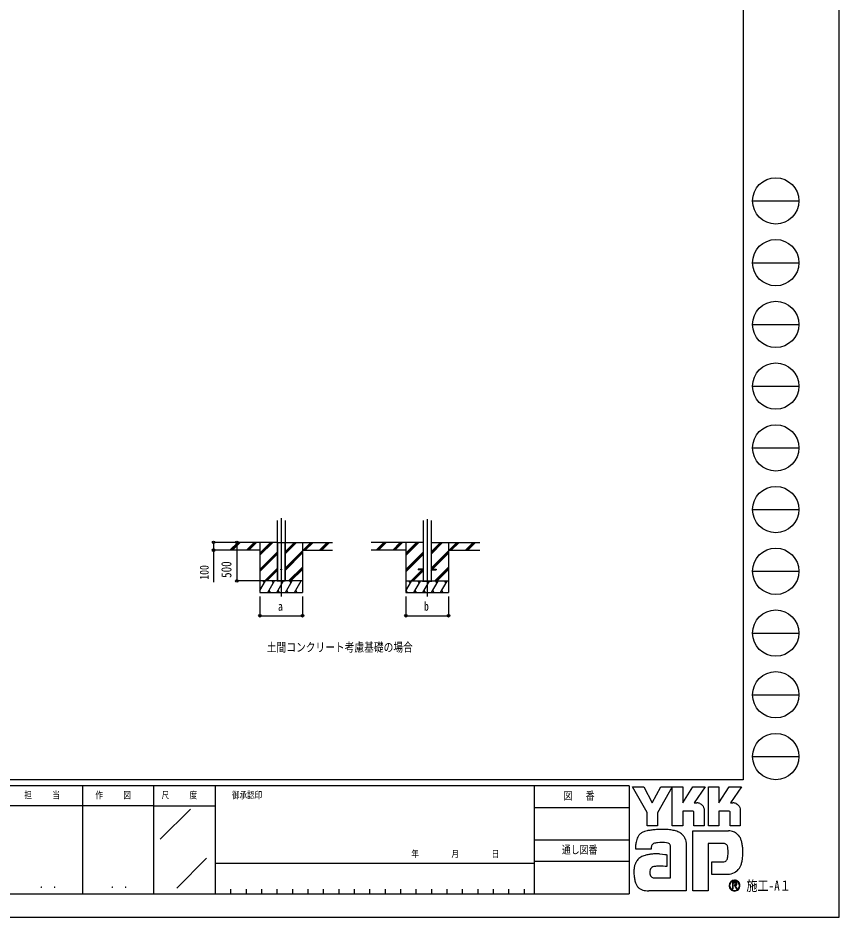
# Model space of a CAD drawing. Units: millimetres, scale not verified. Extents: x -16820 to 16820, y -11880 to 11880.
# Drawn here: x 6186 to 16820, y -11880 to -229 of the extents above; entities that cross this region are included whole.
import ezdxf
from ezdxf.enums import TextEntityAlignment as Align

# ---------------------------------------------------------------- set-up
doc = ezdxf.new("R2010")
doc.units = ezdxf.units.MM
doc.header["$LTSCALE"] = 60
for name, color, linetype in [('0-2_USER1', 3, 'Continuous'), ('0-3_YKK_12', 2, 'Continuous'), ('0-4_YKK_A1', 4, 'Continuous'), ('0-5_YKK_D', 6, 'Continuous'), ('0-6_YKK_ZWAK', 7, 'Continuous')]:
    doc.layers.add(name, color=color, linetype=linetype)
doc.styles.add('ＭＳ ゴシック', font='')
doc.styles.get('ＭＳ ゴシック').set_extended_font_data('MS Gothic')

msp = doc.modelspace()

# ---------------------------------------------------------------- linework, layer by layer
at = {"layer": '0-3_YKK_12'}
for p, q in [((9595.07, -6711.16), (9595.07, -7725)), ((11486.07, -6722.8), (11486.07, -7726))]:
    msp.add_line(p, q, dxfattribs=at)
at = {"layer": '0-4_YKK_A1'}
for p, q in [((9545.07, -6740.65), (9545.07, -7525)), ((9645.07, -6740.65), (9645.07, -7525)), ((9645.07, -6740.65), (9645.07, -7525)), ((11435.67, -6740.65), (11435.67, -7026)), ((11436.07, -6740.65), (11436.07, -7526)), ((11536.07, -6740.65), (11536.07, -7526)), ((11537.67, -6740.65), (11537.67, -7026)), ((9545.07, -7025), (8869.12, -7025)), ((8935.81, -7123.6), (9034.41, -7025)), ((8948.55, -7125), (9048.55, -7025)), ((8962.69, -7125), (9062.69, -7025)), ((9147.94, -7123.6), (9246.54, -7025)), ((9160.68, -7125), (9260.68, -7025)), ((9174.82, -7125), (9274.82, -7025)), ((9320.07, -7025), (9320.07, -7675)), ((9320.07, -7191.88), (9486.95, -7025)), ((9320.07, -7177.74), (9472.81, -7025)), ((9320.07, -7163.6), (9458.67, -7025)), ((9545.07, -7025), (9645.07, -7025)), ((9547.57, -7025), (9547.57, -7525)), ((9549.07, -7025), (9549.07, -7525)), ((9641.07, -7025), (9641.07, -7525)), ((9642.57, -7025), (9642.57, -7525)), ((9645.07, -7175.25), (9795.32, -7025)), ((9645.07, -7161.11), (9781.18, -7025)), ((9645.07, -7146.96), (9767.04, -7025)), ((9645.07, -7025), (10260.69, -7025)), ((9870.07, -7025), (9870.07, -7675)), ((9879.17, -7125), (9979.17, -7025)), ((9893.31, -7125), (9993.31, -7025)), ((9907.45, -7125), (10007.45, -7025)), ((10091.3, -7125), (10191.3, -7025)), ((10105.44, -7125), (10205.44, -7025)), ((10119.59, -7125), (10219.59, -7025)), ((11435.26, -7026), (10760.12, -7026)), ((10826.81, -7124.6), (10925.41, -7026)), ((10839.55, -7126), (10939.55, -7026)), ((10853.69, -7126), (10953.69, -7026)), ((11038.94, -7124.6), (11137.54, -7026)), ((11051.68, -7126), (11151.68, -7026)), ((11065.82, -7126), (11165.82, -7026)), ((11211.07, -7026), (11211.07, -7676)), ((11211.07, -7192.88), (11377.95, -7026)), ((11211.07, -7178.74), (11363.81, -7026)), ((11211.07, -7164.6), (11349.67, -7026)), ((11434.77, -7026), (11435.37, -7026)), ((11536.07, -7176.25), (11686.32, -7026)), ((11536.07, -7162.11), (11672.18, -7026)), ((11536.07, -7147.96), (11658.04, -7026)), ((11536.07, -7026), (11536.17, -7026)), ((11536.17, -7026), (11536.47, -7026)), ((11536.88, -7026), (12169.28, -7026)), ((11537.37, -7026), (11537.67, -7026)), ((11761.07, -7026), (11761.07, -7676)), ((11770.17, -7126), (11870.17, -7026)), ((11784.31, -7126), (11884.31, -7026)), ((11798.45, -7126), (11898.45, -7026)), ((11982.3, -7126), (12082.3, -7026)), ((11996.44, -7126), (12096.44, -7026)), ((12010.59, -7126), (12110.59, -7026)), ((9320.07, -7125), (8869.12, -7125)), ((9320.07, -7375.73), (9545.07, -7150.73)), ((9320.07, -7389.87), (9545.07, -7164.87)), ((9320.07, -7404.01), (9545.07, -7179.01)), ((9645.07, -7359.09), (9870.07, -7134.1)), ((9645.07, -7373.24), (9870.07, -7148.24)), ((9645.07, -7387.38), (9870.07, -7162.38)), ((9870.07, -7125), (10260.69, -7125)), ((11211.07, -7126), (10760.12, -7126)), ((11211.07, -7376.73), (11436.07, -7151.73)), ((11211.07, -7390.87), (11436.07, -7165.87)), ((11211.07, -7405.01), (11436.07, -7180.01)), ((11536.07, -7360.09), (11761.07, -7135.1)), ((11538.81, -7371.5), (11761.07, -7149.24)), ((11552.95, -7371.5), (11761.07, -7163.38)), ((11761.07, -7126), (12169.28, -7126)), ((9382.93, -7525), (9545.07, -7362.86)), ((9397.07, -7525), (9545.07, -7377)), ((9411.22, -7525), (9545.07, -7391.15)), ((9691.3, -7525), (9870.07, -7346.23)), ((9705.44, -7525), (9870.07, -7360.37)), ((9719.58, -7525), (9870.07, -7374.51)), ((11273.93, -7526), (11419.43, -7380.5)), ((11288.07, -7526), (11433.57, -7380.5)), ((11302.22, -7526), (11436.07, -7392.15)), ((11436.07, -7371.5), (11368.57, -7371.5)), ((11368.57, -7371.5), (11368.57, -7380.5)), ((11436.07, -7380.5), (11368.57, -7380.5)), ((11428.43, -7371.5), (11436.07, -7363.86)), ((11428.43, -7371.5), (11436.07, -7363.86)), ((11536.07, -7371.5), (11603.57, -7371.5)), ((11536.07, -7388.38), (11543.95, -7380.5)), ((11536.07, -7388.38), (11543.95, -7380.5)), ((11536.07, -7380.5), (11603.57, -7380.5)), ((11582.3, -7526), (11761.07, -7347.23)), ((11596.44, -7526), (11761.07, -7361.37)), ((11603.57, -7371.5), (11603.57, -7380.5)), ((11610.58, -7526), (11761.07, -7375.51)), ((9870.07, -7525), (9320.07, -7525)), ((9320.07, -7650.45), (9392.5, -7525)), ((9377.5, -7550.98), (9362.5, -7525)), ((9421.37, -7675), (9507.97, -7525)), ((9492.97, -7550.98), (9477.97, -7525)), ((9536.84, -7675), (9623.44, -7525)), ((9608.44, -7550.98), (9593.44, -7525)), ((9652.31, -7675), (9738.91, -7525)), ((9723.91, -7550.98), (9708.91, -7525)), ((9767.78, -7675), (9854.38, -7525)), ((11761.07, -7526), (11211.07, -7526)), ((11211.07, -7651.45), (11283.5, -7526)), ((11268.5, -7551.98), (11253.5, -7526)), ((11312.37, -7676), (11398.97, -7526)), ((11383.97, -7551.98), (11368.97, -7526)), ((11425.17, -7526), (11546.97, -7526)), ((11427.84, -7676), (11514.44, -7526)), ((11499.44, -7551.98), (11484.44, -7526)), ((11543.31, -7676), (11629.91, -7526)), ((11614.91, -7551.98), (11599.91, -7526)), ((11658.78, -7676), (11745.38, -7526)), ((11730.38, -7551.98), (11715.38, -7526)), ((9320.07, -7675), (9870.07, -7675)), ((9436.37, -7649.02), (9451.37, -7675)), ((9551.84, -7649.02), (9566.84, -7675)), ((9667.31, -7649.02), (9682.31, -7675)), ((9782.78, -7649.02), (9797.78, -7675)), ((11211.07, -7676), (11761.07, -7676)), ((11211.9, -7650.02), (11226.9, -7676)), ((11327.37, -7650.02), (11342.37, -7676)), ((11442.84, -7650.02), (11457.84, -7676)), ((11558.31, -7650.02), (11573.31, -7676)), ((11673.78, -7650.02), (11688.78, -7676))]:
    msp.add_line(p, q, dxfattribs=at)
for points in [[(9545.07, -6740.65), (9545.07, -7525), (9645.07, -7525)], [(11434.47, -6740.65), (11434.47, -7026), (11434.77, -7026)], [(11536.47, -6740.65), (11536.47, -7026), (11536.77, -7026), (11537.37, -7026)], [(11435.37, -7026), (11435.67, -7026), (11435.97, -7026), (11436.07, -7026)]]:
    msp.add_lwpolyline(points, dxfattribs=at)
msp.add_circle((9595.07, -7375), 5, dxfattribs=at)
at = {"layer": '0-5_YKK_D'}
for p, q in [((8868.12, -7025), (8719.07, -7025)), ((9020.07, -7025), (9020.07, -7525)), ((8868.12, -7125), (8719.07, -7125)), ((9319.07, -7525), (9019.07, -7525)), ((9320.07, -7725), (9320.07, -7976)), ((9870.07, -7725), (9870.07, -7976)), ((11211.07, -7726), (11211.07, -7976)), ((11761.07, -7726), (11761.07, -7976)), ((9320.07, -7975), (9870.07, -7975)), ((11211.07, -7975), (11761.07, -7975))]:
    msp.add_line(p, q, dxfattribs=at)
msp.add_lwpolyline([(8720.07, -7025), (8720.07, -7125), (8720.07, -7538.6)], dxfattribs=at)
for centre in [(8720.07, -7025), (9020.07, -7025), (8720.07, -7125), (9020.07, -7525), (9320.07, -7975), (9870.07, -7975), (11211.07, -7975), (11761.07, -7975)]:
    msp.add_circle(centre, 17, dxfattribs=at)
at = {"layer": '0-6_YKK_ZWAK'}
for p, q in [((15580.08, 11100), (15580.08, -10100)), ((15700.08, -2600), (16300.08, -2600)), ((15700.08, -3400), (16300.08, -3400)), ((15700.08, -4200), (16300.08, -4200)), ((15700.08, -5000), (16300.08, -5000)), ((15700.08, -5800), (16300.08, -5800)), ((15700.08, -6600), (16300.08, -6600)), ((15700.08, -7400), (16300.08, -7400)), ((15700.08, -8200), (16300.08, -8200)), ((15700.08, -9000), (16300.08, -9000)), ((15700.08, -9800), (16300.08, -9800)), ((15580.08, -10100), (-15619.92, -10100)), ((7020.08, -10180), (7020.08, -11580)), ((7940.08, -10180), (7940.08, -11580)), ((8740.08, -10180), (7940.08, -10180)), ((12870.08, -10180), (8740.08, -10180)), ((8740.08, -10180), (8740.08, -11580)), ((12870.08, -10180), (12870.08, -11580)), ((14100.08, -10180), (12870.08, -10180)), ((14100.08, -10180), (14100.08, -11580)), ((7940.08, -10440), (5180.08, -10440)), ((7940.08, -10440), (8740.08, -10440)), ((8028.42, -10873.16), (8420.15, -10481.43)), ((12870.08, -10460), (14100.08, -10460)), ((12870.08, -10880), (14100.08, -10880)), ((8242.69, -11503.95), (8627.57, -11119.07)), ((8740.08, -11180), (12870.08, -11180)), ((14100.08, -11160), (12870.08, -11160)), ((8940.08, -11520), (8940.08, -11580)), ((9140.08, -11520), (9140.08, -11580)), ((9340.08, -11520), (9340.08, -11580)), ((9540.08, -11520), (9540.08, -11580)), ((9740.08, -11520), (9740.08, -11580)), ((9940.08, -11520), (9940.08, -11580)), ((10140.08, -11520), (10140.08, -11580)), ((10340.08, -11520), (10340.08, -11580)), ((10540.08, -11520), (10540.08, -11580)), ((10740.08, -11520), (10740.08, -11580)), ((10940.08, -11520), (10940.08, -11580)), ((11140.08, -11520), (11140.08, -11580)), ((11340.08, -11520), (11340.08, -11580)), ((11540.08, -11520), (11540.08, -11580)), ((11740.08, -11520), (11740.08, -11580)), ((11940.08, -11520), (11940.08, -11580)), ((12140.08, -11520), (12140.08, -11580)), ((12340.08, -11520), (12340.08, -11580)), ((12540.08, -11520), (12540.08, -11580)), ((12740.08, -11520), (12740.08, -11580)), ((5180.08, -11580), (7940.08, -11580)), ((7940.08, -11580), (8740.08, -11580)), ((8740.08, -11580), (12870.08, -11580)), ((12870.08, -11580), (14100.08, -11580)), ((15466.69, -11535.92), (15466.69, -11535.92))]:
    msp.add_line(p, q, dxfattribs=at)
for points in [[(-16820, -11880), (16820, -11880), (16820, 11880), (-16820, 11880)], [(14144.08, -10192), (14291.32, -10192), (14401.89, -10400.4), (14512.16, -10192), (14659.51, -10192), (14470.69, -10527.96), (14470.69, -10696.54), (14336.39, -10696.54), (14336.39, -10523.43)]]:
    msp.add_lwpolyline(points, close=True, dxfattribs=at)
for points in [[(7940.08, -10180), (5180.08, -10180), (5180.08, -11580)], [(14922.19, -10506.44), (14795.08, -10506.44), (14795.08, -10696.39), (14659.66, -10696.39), (14659.66, -10192), (14795.08, -10192), (14795.08, -10398.34), (14928.28, -10192), (15087.35, -10192), (14944.64, -10400.85), (14949.7, -10400.85), (14955.28, -10400.85), (14961.01, -10400.85), (14966.53, -10400.85), (14971.46, -10400.85), (14975.44, -10400.85), (14978.1, -10400.85), (14979.07, -10400.85)], [(15390.05, -10506.44), (15263.08, -10506.44), (15263.08, -10696.54), (15127.58, -10696.54), (15127.58, -10192), (15263.08, -10192), (15263.08, -10398.34), (15396.13, -10192), (15555.21, -10192), (15412.49, -10400.85), (15417.6, -10400.85), (15423.21, -10400.85), (15428.95, -10400.85), (15434.45, -10400.85), (15439.37, -10400.85), (15443.32, -10400.85), (15445.97, -10400.85), (15446.93, -10400.85)], [(15018.02, -10408.85), (15034.2, -10418.09), (15047.89, -10430.13), (15058.9, -10444.47), (15067.02, -10460.6), (15072.04, -10477.99), (15073.77, -10496.14), (15073.77, -10696.87), (14941.64, -10696.87), (14941.64, -10525.64)], [(15485.93, -10408.85), (15502.15, -10418.09), (15515.9, -10430.13), (15526.96, -10444.47), (15535.13, -10460.6), (15540.19, -10477.99), (15541.92, -10496.14), (15541.92, -10696.54), (15409.5, -10696.54), (15409.5, -10525.64)], [(15315.48, -10926.03), (15124.78, -10926.03), (15124.78, -11540), (14924.92, -11540), (14924.92, -10763.17), (15389.41, -10763.17)], [(15514.85, -10818.05), (15527.89, -10834.5), (15537.65, -10850.44), (15544.46, -10864.86)], [(14419.18, -10929.25), (14409.89, -10934.48), (14402.64, -10940.87), (14397.15, -10948.33), (14393.17, -10956.78), (14390.42, -10966.12), (14388.64, -10976.28), (14387.56, -10987.16), (14386.92, -10998.67), (14186.98, -10999.16), (14187.56, -10971.81), (14188.67, -10941.09)], [(14830.83, -10876.66), (14836.51, -10899.61), (14839.72, -10924.17), (14840.74, -10950.34), (14840.74, -11540), (14358.21, -11540)], [(14495.79, -11062.11), (14533.63, -11064.61), (14563.38, -11067.94), (14582.84, -11071.07), (14589.82, -11072.93), (14589.82, -11225.89), (14567.69, -11223.56), (14543.42, -11222.24), (14518.59, -11221.73), (14494.75, -11221.81), (14473.47, -11222.25), (14456.33, -11222.84), (14444.9, -11223.35), (14440.74, -11223.57), (14423.45, -11226.73), (14408.54, -11231.68), (14396.01, -11238.45), (14385.87, -11247.08), (14378.11, -11257.59), (14372.73, -11270.02), (14369.74, -11284.4), (14369.14, -11300.76), (14371.05, -11318.75), (14374.87, -11333.63), (14380.37, -11345.67), (14387.31, -11355.16), (14395.44, -11362.38), (14404.54, -11367.62), (14414.35, -11371.16), (14424.64, -11373.29), (14637.05, -11373.29), (14637.05, -10980.3), (14637.11, -10972.5), (14636.7, -10964.89), (14635.71, -10957.55), (14634, -10950.58), (14631.45, -10944.1), (14627.94, -10938.19), (14623.35, -10932.95), (14617.55, -10928.5)], [(14617.55, -10928.5), (14605.09, -10923.61), (14585.18, -10919.46), (14559.76, -10916.41), (14530.83, -10914.78), (14500.33, -10914.91), (14470.25, -10917.14)], [(15383.31, -11043.99), (15383.06, -11018.53), (15381.84, -10995.59), (15378.97, -10975.45), (15373.75, -10958.37)], [(15498.25, -11283.89), (15479.8, -11298.23), (15460.58, -11309.5), (15440.73, -11317.92), (15420.4, -11323.68), (15399.74, -11326.98), (15378.88, -11328.04), (15173.44, -11328.04), (15173.44, -11166.65), (15289.29, -11166.65), (15310.65, -11166.35), (15329.43, -11164.54), (15345.54, -11159.81)], [(15498.42, -11450.39), (15498.33, -11448.04), (15498.03, -11445.79), (15497.55, -11443.62), (15496.87, -11441.55), (15496.01, -11439.59), (15494.96, -11437.75), (15493.73, -11436.03), (15492.32, -11434.45), (15490.47, -11432.81), (15488.41, -11431.38), (15486.16, -11430.17), (15483.73, -11429.17), (15481.11, -11428.39), (15478.33, -11427.83), (15475.4, -11427.49), (15472.31, -11427.37), (15441.99, -11427.37), (15441.99, -11516.56), (15451.16, -11516.56), (15451.16, -11436.47), (15472.31, -11436.47), (15474.49, -11436.54), (15476.55, -11436.75), (15478.47, -11437.11), (15480.25, -11437.6), (15481.89, -11438.22), (15483.37, -11438.98), (15484.7, -11439.87), (15485.86, -11440.89)], [(15489.44, -11450.39), (15488.88, -11454.67), (15487.35, -11458.05), (15485.05, -11460.63), (15482.18, -11462.5), (15478.97, -11463.78), (15475.62, -11464.56), (15472.33, -11464.96), (15469.31, -11465.06), (15461.38, -11465.06), (15465.38, -11471.88), (15491.57, -11516.86), (15502.06, -11516.86), (15476.8, -11473.56), (15479.17, -11473.09), (15481.42, -11472.5), (15483.56, -11471.78), (15485.58, -11470.93), (15487.47, -11469.96), (15489.23, -11468.86), (15490.85, -11467.64), (15492.32, -11466.3)]]:
    msp.add_lwpolyline(points, dxfattribs=at)
for centre in [(16000.08, -2600), (16000.08, -3400), (16000.08, -4200), (16000.08, -5000), (16000.08, -5800), (16000.08, -6600), (16000.08, -7400), (16000.08, -8200), (16000.08, -9000), (16000.08, -9800)]:
    msp.add_circle(centre, 300, dxfattribs=at)
for centre, radius, start, end in [((14979.26, -10500.76), 99.91, 78.26798, 90.11215), ((14980.7, -10493.48), 92.5, 66.19963, 78.22058), ((15447.12, -10500.93), 100.09, 78.27851, 90.10826), ((15448.5, -10493.92), 92.94, 66.2483, 78.23226), ((14922.9, -10525.17), 18.75, 358.57817, 92.1683), ((15390.84, -10525.08), 18.66, 358.29941, 92.43455), ((14339.75, -10911.36), 144.29, 138.03852, 152.12015), ((14339.73, -10912.03), 144.73, 122.60463, 137.83438), ((14358.86, -10942.98), 181.11, 108.37421, 122.42809), ((14389.17, -11050.77), 293, 100.93159, 107.35499), ((14488.21, -11531.27), 783.59, 97.86054, 101.37938), ((14534.71, -11854.32), 1109.97, 94.90201, 97.9576), ((14537.88, -11880.18), 1136.01, 91.6169, 94.94971), ((14533.48, -11696.24), 952.01, 87.51794, 91.66439), ((14545.84, -11431.1), 686.59, 81.92631, 87.59083), ((14582.35, -11180.92), 433.76, 73.67137, 82.05943), ((14636.5, -10999.67), 244.6, 60.60528, 73.9085), ((14658.67, -10955.46), 195.21, 52.17347, 59.90542), ((14678.5, -10929.79), 162.78, 43.55042, 52.14561), ((14689.43, -10919.23), 147.59, 34.48659, 43.50182), ((15381.82, -10976.85), 213.82, 78.73198, 87.96551), ((15388.09, -10944.79), 181.15, 69.03034, 78.69541), ((15393.93, -10929.2), 164.51, 59.39484, 68.9885), ((15396.64, -10924.46), 159.04, 50.3012, 59.3616), ((15395.65, -10925.57), 160.53, 42.05209, 50.28551), ((14551.22, -10961.83), 363.14, 171.55622, 176.72493), ((14428.16, -10943.47), 238.72, 163.48385, 171.57982), ((14366.42, -10925.15), 174.32, 152.2125, 163.4865), ((14471.96, -11054.52), 135.93, 102.4979, 112.84632), ((14498.26, -11167.97), 252.4, 96.37207, 102.75341), ((14689.5, -10919.01), 147.4, 25.58915, 34.43128), ((14676.39, -10925.15), 161.88, 17.43089, 25.54591), ((15316.57, -11024.04), 98.02, 77.94572, 90.63794), ((15325.08, -10984.07), 57.15, 60.20991, 77.92418), ((15330.61, -10973.68), 45.39, 39.8078, 59.75378), ((15322.85, -10979.62), 55.15, 22.65544, 39.38165), ((15316.37, -10971.25), 251.69, 14.76267, 25.00486), ((15162.01, -11013.32), 411.68, 7.9139, 14.95041), ((14450.58, -11613.09), 551.18, 94.78469, 99.91711), ((14461.52, -11739.08), 677.65, 90.80099, 94.81812), ((14463.18, -11832.9), 771.48, 87.57779, 90.82714), ((14928.81, -11046.31), 454.5, 355.2339, 0.29193), ((15007.83, -11035.74), 567.48, 2.54376, 8.01251), ((14944.68, -11042.01), 630.7, 352.8937, 357.82206), ((14919.45, -11040.38), 655.97, 357.76419, 2.60674), ((14369.83, -11265.16), 203.61, 153.89178, 164.94341), ((14339.71, -11250.68), 170.2, 142.04688, 153.80771), ((14333.9, -11246.51), 163.05, 130.60221, 141.94427), ((14343.5, -11258.05), 178.07, 120.60724, 130.53081), ((14362.46, -11290.29), 215.47, 112.58838, 120.58162), ((14387.97, -11351.6), 281.87, 106.61303, 112.59024), ((14428.1, -11486.45), 422.57, 99.87193, 106.59825), ((15326.88, -11117.71), 46.05, 293.91672, 314.09376), ((15320.6, -11112.17), 54.4, 314.78099, 333.92928), ((15280.2, -11092.55), 99.31, 334.00676, 347.34989), ((15169.99, -11067.03), 212.44, 347.14308, 355.40008), ((15253.62, -11100.47), 315.9, 339.22498, 347.31457), ((15076.6, -11059.17), 497.67, 347.15166, 352.97565), ((14552.53, -11293.95), 389.16, 174.55588, 182.47272), ((14435.93, -11282.78), 272.02, 164.97537, 174.56739), ((15364.91, -11133.55), 200.95, 311.57033, 318.66243), ((15341.65, -11113.15), 231.89, 318.67367, 325.29112), ((15401.44, -11157.7), 157.39, 326.23251, 339.61931), ((14769.99, -11290.53), 606.59, 181.90948, 187.89042), ((14514.77, -11326.42), 348.86, 187.80471, 196.36971), ((15466.81, -11472.76), 70.56, 90.09157, 179.92363), ((15466.55, -11472.18), 62.62, 89.86602, 135.149), ((15466.82, -11472.65), 63.1, 45.03108, 90.11509), ((15466.8, -11472.62), 70.43, 44.93442, 90.08536), ((14380.02, -11366.23), 208.35, 196.3102, 208.20993), ((14321.34, -11397.46), 141.88, 208.29777, 223.35561), ((14308.1, -11409.1), 124.27, 223.64205, 239.63663), ((14319.09, -11389.12), 147.06, 239.8785, 253.65355), ((14339.2, -11320.03), 219.02, 253.69102, 263.74909), ((15466.38, -11472.84), 70.14, 179.86065, 225.14399), ((15466.36, -11472.53), 62.75, 134.8007, 180.12175), ((15466.11, -11472.93), 62.49, 179.75513, 225.29722), ((15466.71, -11472.84), 70.37, 224.94536, 269.98445), ((15466.57, -11473.5), 62.42, 224.62822, 270.10973), ((15466.59, -11472.56), 63.35, 270.09072, 359.90926), ((15466.71, -11472.5), 70.72, 269.98802, 314.93777), ((15476.03, -11450.01), 13.41, 358.3894, 42.86139), ((15476.3, -11451.03), 22.14, 316.37674, 1.6565), ((15466.86, -11472.67), 63.09, 0.00643, 45.07115), ((15467.36, -11472.41), 69.88, 359.78949, 45.13288), ((15467.19, -11472.95), 70.06, 314.92572, 0.23508), ((14356.23, -11168.39), 371.62, 263.68487, 270.30455)]:
    msp.add_arc(centre, radius, start, end, dxfattribs=at)

# ---------------------------------------------------------------- texts
at = {"layer": '0-2_USER1', "style": 'ＭＳ ゴシック', "width": 0.8}
msp.add_text('土間コンクリート考慮基礎の場合', height=115.5, dxfattribs=at).set_placement((9409, -8476), align=Align.BOTTOM_LEFT)
at = {"layer": '0-5_YKK_D', "style": 'ＭＳ ゴシック', "width": 0.8}
for s, height, p in [('100', 115.5, (8690.07, -7508.6)), ('500', 132, (8990.07, -7485.66))]:
    msp.add_text(s, height=height, rotation=90, dxfattribs=at).set_placement(p, align=Align.BOTTOM_LEFT)
for s, p in [('b', (11444.07, -7945)), ('a', (9553.07, -7945))]:
    msp.add_text(s, height=115.5, dxfattribs=at).set_placement(p, align=Align.BOTTOM_LEFT)
at = {"layer": '0-6_YKK_ZWAK', "style": 'ＭＳ ゴシック', "width": 0.8}
for s, height, p in [('担     当', 87.98, (6268.88, -10370)), ('作     図', 87.98, (7188.88, -10370)), ('尺     度', 87.98, (8045.68, -10370)), ('御承認印', 87.98, (8956.55, -10370)), ('図\u3000 番', 102.6, (13253.61, -10390)), ('通し図番', 102.6, (13231.21, -11090)), ('年        月        日', 87.98, (11279.63, -11132.86)), ('施工-A１', 132, (15620.08, -11580)), ('． ．', 103.7, (6460, -11537.41)), ('． ．', 103.7, (7380, -11537.41))]:
    msp.add_text(s, height=height, dxfattribs=at).set_placement(p, align=Align.BOTTOM_LEFT)

doc.saveas('drawing.dxf')
